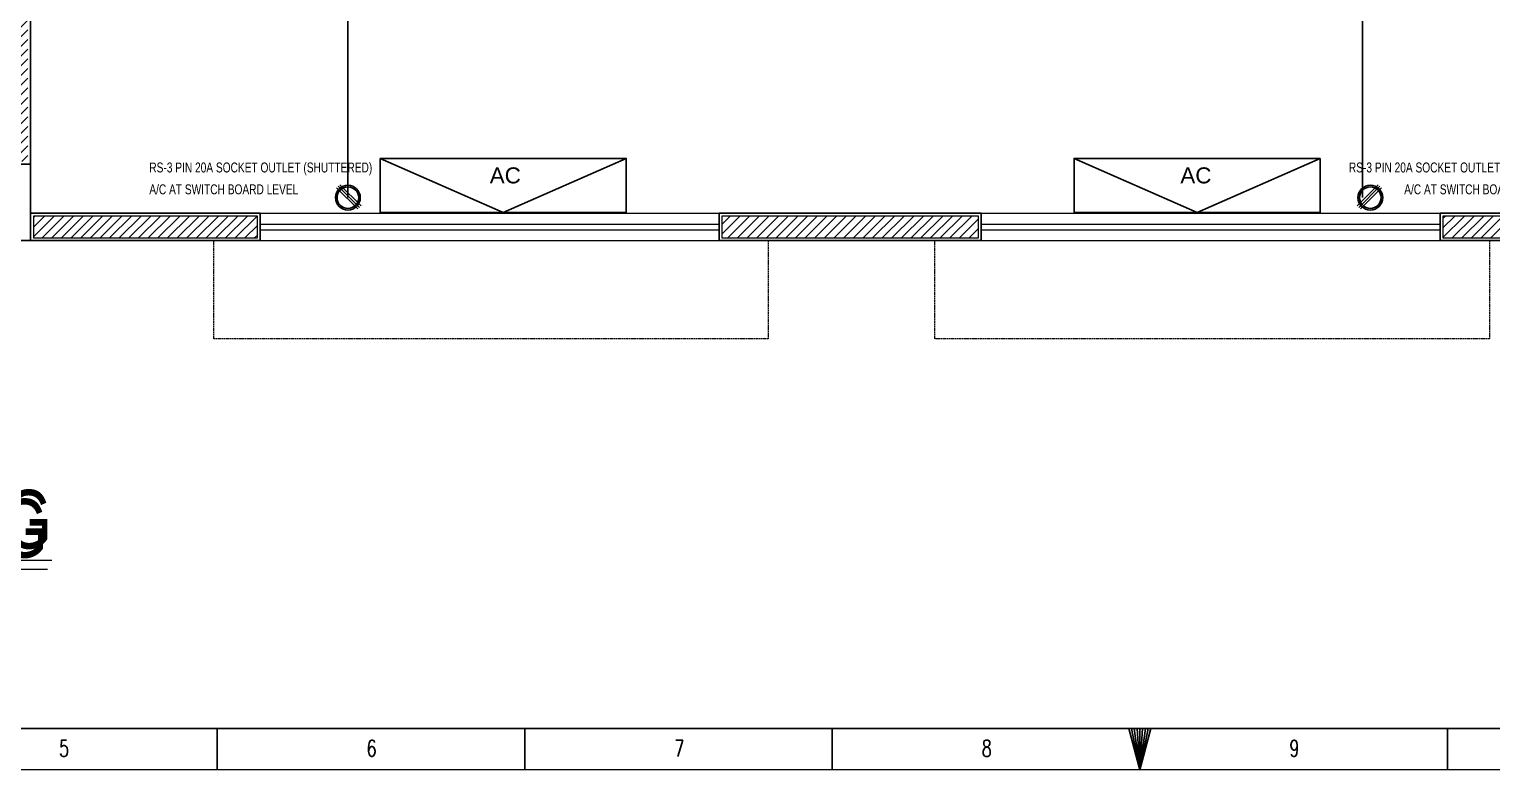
# Model space of a CAD drawing. Header units: inches. Extents: x 1445 to 3588, y -22 to 615.
# Drawn here: x 1692.5 to 1960.2, y -22 to 113.5 of the extents above; entities that cross this region are included whole.
import ezdxf

# ---------------------------------------------------------------- set-up
doc = ezdxf.new("R2010")
doc.units = ezdxf.units.IN
doc.header["$MEASUREMENT"] = 0
doc.linetypes.add('DASH', pattern=[0.35, 0.25, -0.1])
for name, color, linetype in [('Cables', 7, 'Continuous'), ('COLLUM', 1, 'Continuous'), ('HVAC', 44, 'Continuous'), ('Sockets', 7, 'Continuous'), ('wall 05', 252, 'Continuous')]:
    doc.layers.add(name, color=color, linetype=linetype)
for name, color, linetype, lineweight in [('Glass', 5, 'Continuous', 9), ('HACTH', 8, 'Continuous', 9), ('Plaster Line', 252, 'Continuous', 15), ('Sunshed', 5, 'Continuous', 15), ('Text', 252, 'Continuous', 15), ('WINDOW', 140, 'Continuous', 9)]:
    doc.layers.add(name, color=color, linetype=linetype, lineweight=lineweight)
doc.styles.get("Standard").update_dxf_attribs({"font": 'arial.ttf'})
doc.styles.add('Swiss721', font='swisscl.ttf')
doc.styles.add('TEG BORDER', font='txt_qlt.shx', dxfattribs={"width": 0.7, "bigfont": 'hztxt.shx'})
pattern_1 = [(45, (-408960.4376, -241892.552), (-0.8838834765, 0.8838834765), [])]

# ---------------------------------------------------------------- blocks, each defined once
blk = doc.blocks.new('252 BORDER A2')
at = {"linetype": 'Continuous'}
blk.add_line((5, 5), (489, 5), dxfattribs=at)
for p, q in [((185.63, 0), (185.63, 5)), ((222.75, 0), (222.75, 5)), ((259.88, 0), (259.88, 5)), ((297, 0), (297, 5)), ((334.12, 0), (334.12, 5))]:
    blk.add_line(p, q)
at = {"color": 5, "lineweight": 15}
blk.add_lwpolyline([(0, 420), (594, 420), (594, 0), (0, 0)], close=True, dxfattribs=at)
blk.add_lwpolyline([(5, 415), (589, 415), (589, 5), (5, 5)], close=True)
blk.add_lwpolyline([(297, 0), (295.66, 5), (298.34, 5), (297, 0), (296, 5), (296.33, 5), (297, 0), (296.67, 5), (297.33, 5), (297, 0), (297.67, 5), (298, 5), (297, 0)])
at = {"char_height": 2, "width": 2, "attachment_point": 7, "style": 'TEG BORDER'}
for s, insert in [('5', (166.55, 1.59)), ('6', (203.67, 1.59)), ('7', (240.8, 1.59)), ('8', (277.92, 1.59)), ('9', (315.05, 1.59))]:
    blk.add_mtext(s, dxfattribs=dict(at, insert=insert))
blk = doc.blocks.new('tr')
at = {"layer": 'Plaster Line'}
for p, q in [((143968.45, 171283.63), (143927.45, 171283.63)), ((143927.45, 171283.63), (143927.45, 171279.63)), ((143968.45, 171279.63), (143968.45, 171283.63)), ((144100.45, 171283.63), (144053.45, 171283.63)), ((144053.45, 171283.63), (144053.45, 171279.63)), ((144100.45, 171279.63), (144100.45, 171283.63)), ((144226.45, 171283.63), (144185.45, 171283.63)), ((144185.45, 171283.63), (144185.45, 171279.63)), ((143927.45, 171279.63), (143968.45, 171279.63)), ((144053.45, 171279.63), (144100.45, 171279.63)), ((144185.45, 171279.63), (144226.45, 171279.63))]:
    blk.add_line(p, q, dxfattribs=at)
blk = doc.blocks.new('qm')
at = {"layer": 'wall 05'}
for p, q in [((143968.95, 171284.13), (143926.95, 171284.13)), ((143926.95, 171284.13), (143926.95, 171279.13)), ((143968.95, 171279.13), (143968.95, 171284.13)), ((144100.95, 171284.13), (144052.95, 171284.13)), ((144052.95, 171284.13), (144052.95, 171279.13)), ((144100.95, 171279.13), (144100.95, 171284.13)), ((144226.95, 171284.13), (144184.95, 171284.13)), ((144184.95, 171284.13), (144184.95, 171279.13)), ((143926.95, 171279.13), (143968.95, 171279.13)), ((144052.95, 171279.13), (144100.95, 171279.13)), ((144184.95, 171279.13), (144226.95, 171279.13))]:
    blk.add_line(p, q, dxfattribs=at)

msp = doc.modelspace()

# ---------------------------------------------------------------- hatches: boundary and pattern name
at = {"layer": 'HACTH'}
h = msp.add_hatch(dxfattribs=at)
h.set_pattern_fill('ANSI31', color=256, scale=10, style=0)
h.set_pattern_definition(pattern_1)
h.paths.add_polyline_path([(1819.25, 79.33), (1819.25, 75.33), (1866.25, 75.33), (1866.25, 79.33)])
h.paths.add_polyline_path([(1992.25, 75.33), (1992.25, 79.33), (1951.25, 79.33), (1951.25, 75.33)])
h.paths.add_polyline_path([(2007.25, 79.33), (2007.25, 75.33), (2029.29, 75.33), (2029.29, 79.33)])
h.paths.add_polyline_path([(2126.25, 75.33), (2126.25, 79.33), (2102.29, 79.33), (2102.29, 75.33)])
h.paths.add_polyline_path([(2134.25, 87.33), (2138.25, 87.33), (2138.25, 115.33), (2134.25, 115.33)])
h.paths.add_polyline_path([(2138.25, 199.33), (2134.25, 199.33), (2134.25, 188.33), (2138.25, 188.33)])
h.paths.add_polyline_path([(2134.25, 212.33), (2138.25, 212.33), (2138.25, 302.33), (2134.25, 302.33)])
h.paths.add_polyline_path([(1993.25, 164.33), (1997.25, 164.33), (1997.25, 265.33), (2061.25, 265.33), (2061.25, 269.33), (1997.25, 269.33), (1997.25, 314.33), (1993.25, 314.33)])
h = msp.add_hatch(dxfattribs=at)
h.set_pattern_fill('ANSI31', color=256, scale=10, style=0)
h.set_pattern_definition(pattern_1)
h.paths.add_polyline_path([(1503.25, 202.83), (1507.25, 202.83), (1507.25, 275.83), (1503.25, 275.83)])
h.paths.add_polyline_path([(1503.25, 87.33), (1507.25, 87.33), (1507.25, 129.83), (1503.25, 129.83)])
h.paths.add_polyline_path([(1515.25, 79.33), (1515.25, 75.33), (1561.25, 75.33), (1561.25, 79.33)])
h.paths.add_polyline_path([(1634.25, 79.33), (1634.25, 75.33), (1678.25, 75.33), (1678.25, 79.33)])
h.paths.add_polyline_path([(1693.25, 79.33), (1693.25, 75.33), (1734.25, 75.33), (1734.25, 79.33)])
h.paths.add_polyline_path([(1688.25, 89.33), (1692.25, 89.33), (1692.25, 147.83), (1688.25, 147.83)])
h.paths.add_polyline_path([(1688.25, 220.83), (1692.25, 220.83), (1692.25, 269.33), (1688.25, 269.33)])

# ---------------------------------------------------------------- linework, layer by layer
at = {"layer": 'Cables', "color": 4}
for p, q in [((1750.81, 140.73), (1750.81, 82.69)), ((1936.53, 141.14), (1936.53, 82.69))]:
    msp.add_line(p, q, dxfattribs=at)
at = {"layer": 'COLLUM'}
msp.add_lwpolyline([(1678.75, 74.83), (1692.75, 74.83), (1692.75, 88.83), (1678.75, 88.83)], close=True, dxfattribs=at)
at = {"layer": 'Glass', "ltscale": 10}
for points in [[(1734.75, 77.83), (1818.75, 77.83)], [(1866.75, 77.83), (1950.75, 77.83)], [(1734.75, 76.83), (1818.75, 76.83)], [(1866.75, 76.83), (1950.75, 76.83)]]:
    msp.add_lwpolyline(points, dxfattribs=at)
at = {"layer": 'HVAC'}
for p, q in [((1779.25, 79.95), (1756.73, 89.88)), ((1801.76, 89.88), (1779.25, 79.95)), ((1883.74, 89.88), (1906.25, 79.95)), ((1906.25, 79.95), (1928.76, 89.88))]:
    msp.add_line(p, q, dxfattribs=at)
for points in [[(1756.73, 89.88), (1801.76, 89.88), (1801.76, 79.95), (1756.73, 79.95)], [(1928.76, 89.88), (1883.74, 89.88), (1883.74, 79.95), (1928.76, 79.95)]]:
    msp.add_lwpolyline(points, close=True, dxfattribs=at)
at = {"layer": 'Sockets', "color": 3}
for p, q in [((1748.74, 84.5), (1752.62, 80.62)), ((1749.05, 84.78), (1752.93, 80.9)), ((1749.37, 85.06), (1753.24, 81.18)), ((1939.4, 85.06), (1935.52, 81.18)), ((1939.71, 84.78), (1935.84, 80.9)), ((1940.03, 84.5), (1936.15, 80.62))]:
    msp.add_line(p, q, dxfattribs=at)
for centre, radius in [((1750.81, 82.69), 2.27), ((1750.81, 82.69), 1.98), ((1937.96, 82.69), 2.27), ((1937.96, 82.69), 1.98)]:
    msp.add_circle(centre, radius, dxfattribs=at)
at = {"layer": 'Sunshed', "linetype": 'DASH'}
for points in [[(1818.75, 74.83), (1827.75, 74.83), (1827.75, 56.83), (1726.25, 56.83), (1726.25, 56.83), (1726.25, 74.83), (1734.75, 74.83)], [(1950.75, 74.83), (1959.75, 74.83), (1959.75, 56.83), (1858.25, 56.83), (1858.25, 56.83), (1858.25, 74.83), (1866.75, 74.83)]]:
    msp.add_lwpolyline(points, dxfattribs=at)
at = {"layer": 'wall 05'}
msp.add_lwpolyline([(1692.75, 148.83), (1687.75, 148.83), (1687.75, 88.83), (1692.75, 88.83)], close=True, dxfattribs=at)
at = {"layer": 'WINDOW', "linetype": 'Continuous', "ltscale": 10}
for points in [[(1734.75, 79.83), (1818.75, 79.83)], [(1866.75, 79.83), (1950.75, 79.83)], [(1734.75, 74.83), (1818.75, 74.83)], [(1866.75, 74.83), (1950.75, 74.83)]]:
    msp.add_lwpolyline(points, dxfattribs=at)

# ---------------------------------------------------------------- block references
at = {"xscale": 1.5163271442, "yscale": 1.5163271442, "zscale": 1.5163271442}
msp.add_blockref('252 BORDER A2', (1445.42, -22.02), dxfattribs=at)
at = {"layer": 'HACTH'}
for name in ['qm', 'tr']:
    msp.add_blockref(name, (-142234.2, -171204.3), dxfattribs=at)

# ---------------------------------------------------------------- texts
at = {"layer": 'HVAC'}
for p in [(1776.78, 85.3), (1903.18, 85.3)]:
    msp.add_text('AC', height=2.935, dxfattribs=at).set_placement(p)
at = {"layer": 'Sockets', "color": 3, "style": 'Swiss721'}
for s, p in [('RS-3 PIN 20A SOCKET OUTLET (SHUTTERED)', (1714.47, 87.31)), ('RS-3 PIN 20A SOCKET OUTLET (SHUTTERED)', (1934.03, 87.31)), ('A/C AT SWITCH BOARD LEVEL', (1714.47, 83.31)), ('A/C AT SWITCH BOARD LEVEL', (1944.16, 83.31))]:
    msp.add_text(s, height=1.8137, dxfattribs=at).set_placement(p)
at = {"layer": 'Text', "char_height": 10.7333, "width": 176.7295, "attachment_point": 1, "style": 'Swiss721'}
for insert in [(1525.91, 27.55), (1526.66, 29.21)]:
    msp.add_mtext('{\\LPLAN OF OPERATION BUILDING\\H0.4658x;\\l  \\P2000 Sqft}', dxfattribs=dict(at, insert=insert))

doc.saveas('drawing.dxf')
